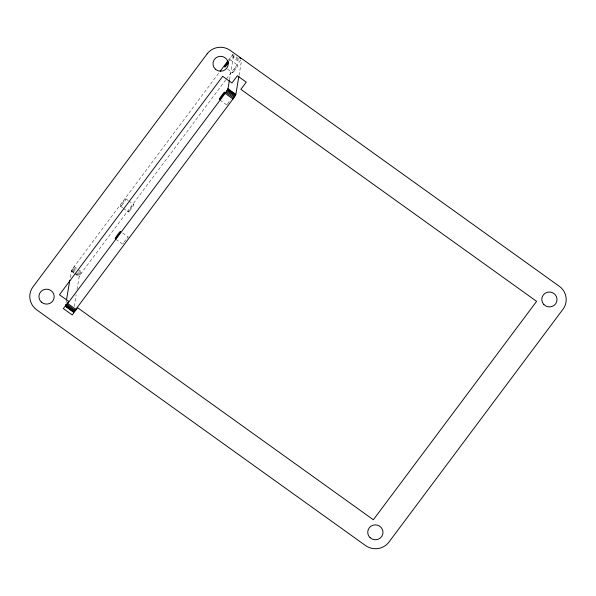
<?xml version="1.0" encoding="UTF-8"?>
<svg xmlns="http://www.w3.org/2000/svg" width="596" height="596" viewBox="0 0 596 596"><rect width="100%" height="100%" fill="white"/><g stroke="black" fill="none" stroke-linecap="round" stroke-linejoin="round"><path stroke-width="0.45" stroke-dasharray="2.98 2.23" d="M66.037 302.686L66.342 300.883M70.261 277.468L71.311 271.158L73.472 267.53L219.641 71.922M74.187 306.508L76.146 294.804M77.055 289.395L79.164 276.79L81.317 273.154L225.817 79.789M229.505 79.775L233.721 54.556M239.011 75.498L241.574 60.189M228.559 59.995L233.2 54.013M226.376 79.044L240.516 60.226L232.671 54.601M125.883 239.741L125.614 240.099A4.582 0.454 -54.4 0 0 124.281 242.028M232.038 55.368L239.89 60.993M231.345 56.262L239.197 61.895M230.011 59.652L237.864 65.277M227.583 69.166L232.574 72.749M220.006 100.106L227.143 105.224M125.95 198.885L128.095 200.42M128.803 200.934L133.802 204.51M120.66 206.365L122.798 207.9M123.514 208.414L128.505 211.997M122.701 232.954L128.416 237.044M115.892 239.294L123.022 244.412M74.172 266.568L77.741 269.124M78.456 269.638L82.024 272.193M73.472 267.53L78.463 271.113M79.179 271.627L81.317 273.154M72.801 268.498L75.655 270.547M78.516 272.588L80.654 274.123M72.22 269.399L76.504 272.469M77.212 272.983L80.073 275.032M71.758 270.182L76.042 273.251M76.75 273.765L79.603 275.806M71.446 270.778L74.306 272.826M75.014 273.34L79.298 276.41M71.311 271.158L74.165 273.206M74.88 273.72L79.164 276.79M123.335 243.6A4.582 0.454 -54.4 0 1 123.737 242.885M126.978 238.34A4.582 0.454 -54.4 0 1 127.998 237.223M227.091 105.09A4.582 0.454 -54.4 0 1 227.225 104.71M227.538 104.114A4.582 0.454 -54.4 0 1 230.645 99.599M229.393 60.136A4.582 0.454 -54.4 0 1 229.616 60.762M129.66 210.917A4.589 0.454 -54.4 0 0 133.847 204.644A4.589 0.454 -54.4 0 0 129.95 209.196A4.589 0.454 -54.4 0 0 129.66 210.917M121.815 205.292A4.589 0.454 -54.4 0 0 126.002 199.019A4.589 0.454 -54.4 0 0 122.098 203.564A4.589 0.454 -54.4 0 0 121.815 205.292M233.729 71.676A4.582 0.454 -54.4 0 0 237.908 65.411A4.582 0.454 -54.4 0 0 234.019 69.956A4.582 0.454 -54.4 0 0 233.729 71.676"/><path stroke-width="0.89" d="M229.348 80.676L227.992 88.782L225.139 93.378L65.486 306.418L65.739 304.489M66.491 299.982L69.806 280.165M65.433 306.284L73.33 312.051L75.811 309.309L233.684 98.042L235.845 94.414L238.854 76.4M220.2 71.177L228 60.74M239.577 57.752L241.007 58.773M227.992 88.782L235.845 94.414M227.858 89.162L235.711 94.794M227.553 89.765L235.398 95.39M227.091 90.54L234.936 96.172M226.502 91.449L234.355 97.074M225.839 92.417L233.684 98.042M225.139 93.378L232.984 99.011M67.959 303.684L75.811 309.309M67.273 304.578L75.118 310.203M66.64 305.346L74.485 310.978M66.104 305.934L73.956 311.559M65.716 306.299L73.561 311.931M228.573 62.446A4.582 0.454 -54.4 0 1 224.677 67.087A4.582 0.454 -54.4 0 1 228.231 61.492M120.563 231.419L120.496 231.71A4.582 0.454 -54.4 0 1 117.501 236.359A4.582 0.454 -54.4 0 1 115.177 238.713A4.582 0.454 -54.4 0 1 117.762 234.474L118.47 233.543A4.582 0.454 -54.4 0 1 120.563 231.419M207.147 53.841L33.011 286.832A16.882 16.465 9.5 0 0 36.751 309.875L365.482 545.526A16.822 16.412 9.5 0 0 388.964 542.062L563.004 309.197A16.8 16.39 9.5 0 0 559.279 286.259L230.294 50.429A16.584 16.181 9.5 0 0 207.147 53.841M222.695 76.325L59.458 294.737L68.734 301.382L63.347 308.579L72.25 314.964L77.629 307.76L373.364 519.757L536.601 301.345L240.866 89.348L246.252 82.144L237.35 75.767L231.971 82.971L222.695 76.325M543.865 304.556A7.644 7.457 9.5 0 0 556.724 301.628A7.644 7.457 9.5 0 0 547.612 292.196A7.644 7.457 9.5 0 0 543.865 304.556M215.521 69.285A7.644 7.457 9.5 0 0 228.082 65.351A7.644 7.457 9.5 0 0 218.218 56.665A7.644 7.457 9.5 0 0 215.521 69.285M41.362 302.053A7.644 7.457 9.5 0 0 54.013 298.365A7.644 7.457 9.5 0 0 44.328 289.485A7.644 7.457 9.5 0 0 41.362 302.053M370.116 537.704A7.644 7.457 9.5 0 0 382.788 534.113A7.644 7.457 9.5 0 0 373.178 525.158A7.644 7.457 9.5 0 0 370.116 537.704M220.445 98.526A4.582 0.454 -54.4 0 0 224.625 92.261A4.582 0.454 -54.4 0 0 220.736 96.805A4.582 0.454 -54.4 0 0 220.445 98.526"/></g></svg>
